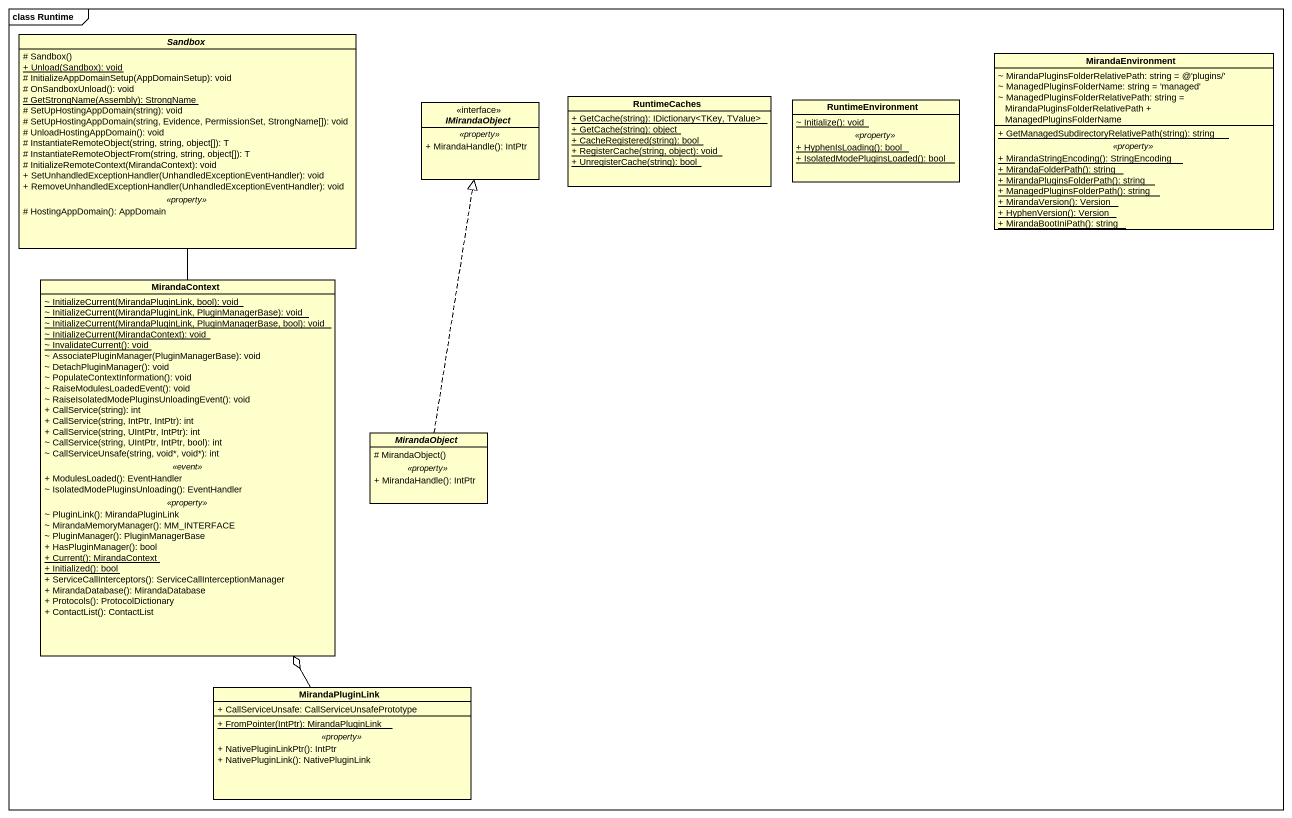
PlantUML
@startuml
mainframe class Runtime
hide circle
hide empty members
skinparam classAttributeIconSize 0
abstract class Sandbox {
  # Sandbox()
  {static} + Unload(Sandbox): void
  # InitializeAppDomainSetup(AppDomainSetup): void
  # OnSandboxUnload(): void
  {static} # GetStrongName(Assembly): StrongName
  # SetUpHostingAppDomain(string): void
  # SetUpHostingAppDomain(string, Evidence, PermissionSet, StrongName[]): void
  # UnloadHostingAppDomain(): void
  # InstantiateRemoteObject(string, string, object[]): T
  # InstantiateRemoteObjectFrom(string, string, object[]): T
  # InitializeRemoteContext(MirandaContext): void
  + SetUnhandledExceptionHandler(UnhandledExceptionEventHandler): void
  + RemoveUnhandledExceptionHandler(UnhandledExceptionEventHandler): void
  .. <<property>> ..
  # HostingAppDomain(): AppDomain
}
class MirandaEnvironment {
  ~ MirandaPluginsFolderRelativePath: string = @'plugins/'
  ~ ManagedPluginsFolderName: string = 'managed'
  ~ ManagedPluginsFolderRelativePath: string = MirandaPluginsFolderRelativePath + ManagedPluginsFolderName
  --
  {static} + GetManagedSubdirectoryRelativePath(string): string
  .. <<property>> ..
  {static} + MirandaStringEncoding(): StringEncoding
  {static} + MirandaFolderPath(): string
  {static} + MirandaPluginsFolderPath(): string
  {static} + ManagedPluginsFolderPath(): string
  {static} + MirandaVersion(): Version
  {static} + HyphenVersion(): Version
  {static} + MirandaBootIniPath(): string
}
class RuntimeCaches {
  {static} + GetCache(string): IDictionary<TKey, TValue>
  {static} + GetCache(string): object
  {static} + CacheRegistered(string): bool
  {static} + RegisterCache(string, object): void
  {static} + UnregisterCache(string): bool
}
class RuntimeEnvironment {
  {static} ~ Initialize(): void
  .. <<property>> ..
  {static} + HyphenIsLoading(): bool
  {static} + IsolatedModePluginsLoaded(): bool
}
interface IMirandaObject <<interface>> {
  .. <<property>> ..
  + MirandaHandle(): IntPtr
}
class MirandaContext {
  {static} ~ InitializeCurrent(MirandaPluginLink, bool): void
  {static} ~ InitializeCurrent(MirandaPluginLink, PluginManagerBase): void
  {static} ~ InitializeCurrent(MirandaPluginLink, PluginManagerBase, bool): void
  {static} ~ InitializeCurrent(MirandaContext): void
  {static} ~ InvalidateCurrent(): void
  ~ AssociatePluginManager(PluginManagerBase): void
  ~ DetachPluginManager(): void
  ~ PopulateContextInformation(): void
  ~ RaiseModulesLoadedEvent(): void
  ~ RaiseIsolatedModePluginsUnloadingEvent(): void
  + CallService(string): int
  + CallService(string, IntPtr, IntPtr): int
  + CallService(string, UIntPtr, IntPtr): int
  ~ CallService(string, UIntPtr, IntPtr, bool): int
  ~ CallServiceUnsafe(string, void*, void*): int
  .. <<event>> ..
  + ModulesLoaded(): EventHandler
  ~ IsolatedModePluginsUnloading(): EventHandler
  .. <<property>> ..
  ~ PluginLink(): MirandaPluginLink
  ~ MirandaMemoryManager(): MM_INTERFACE
  ~ PluginManager(): PluginManagerBase
  + HasPluginManager(): bool
  {static} + Current(): MirandaContext
  {static} + Initialized(): bool
  + ServiceCallInterceptors(): ServiceCallInterceptionManager
  + MirandaDatabase(): MirandaDatabase
  + Protocols(): ProtocolDictionary
  + ContactList(): ContactList
}
abstract class MirandaObject {
  # MirandaObject()
  .. <<property>> ..
  + MirandaHandle(): IntPtr
}
class MirandaPluginLink {
  + CallServiceUnsafe: CallServiceUnsafePrototype
  --
  {static} + FromPointer(IntPtr): MirandaPluginLink
  .. <<property>> ..
  + NativePluginLinkPtr(): IntPtr
  + NativePluginLink(): NativePluginLink
}
MirandaContext -up- Sandbox
MirandaObject .up.|> IMirandaObject
MirandaPluginLink -up-o MirandaContext
@enduml
